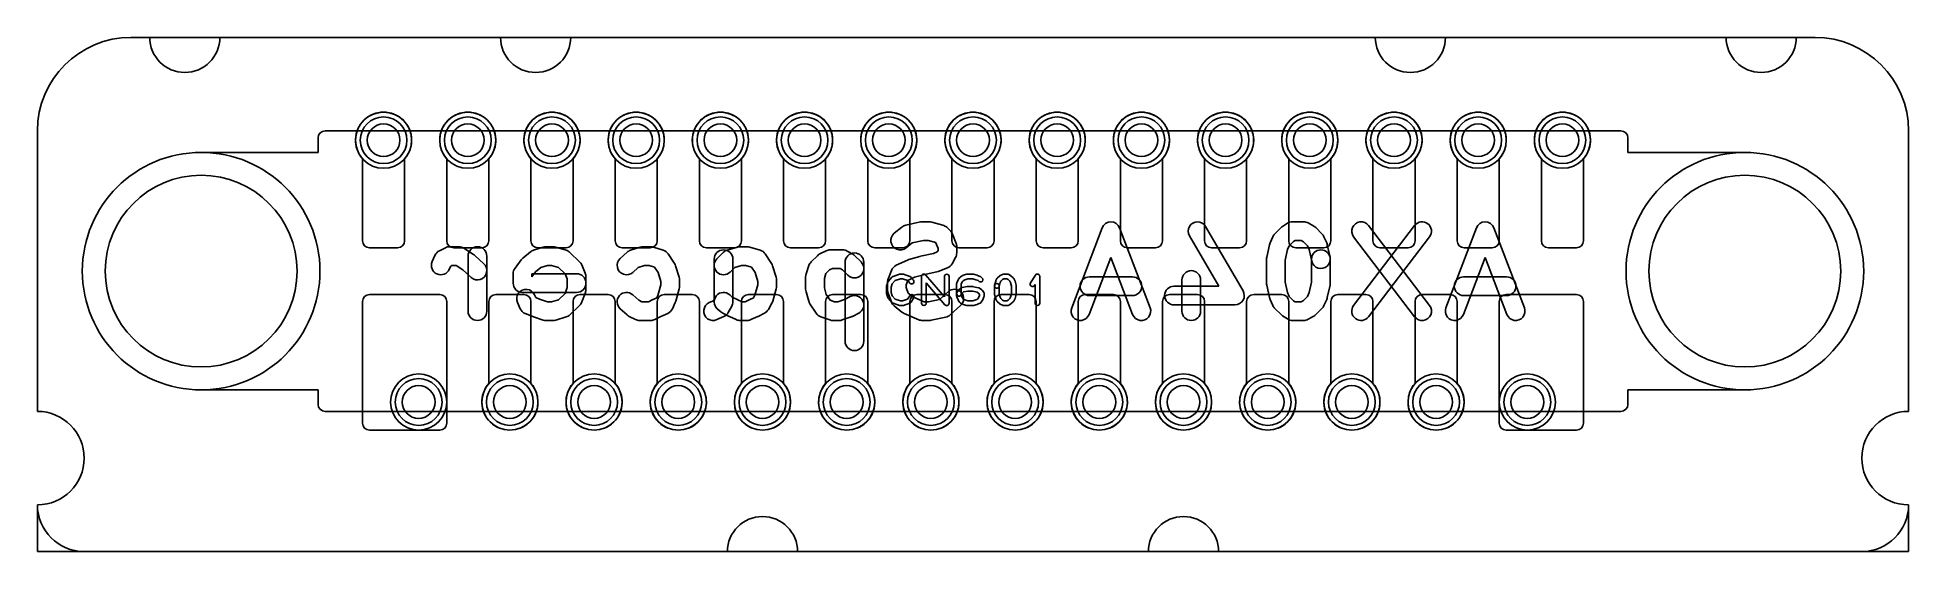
# Model space of a CAD drawing. Extents: x 0 to 20, y 0 to 5.5.
import ezdxf

# ---------------------------------------------------------------- set-up
doc = ezdxf.new("R2010")
doc.units = 0
for name, color, linetype in [('Hole', 1, 'CONTINUOUS'), ('L1', 3, 'CONTINUOUS'), ('L4', 3, 'CONTINUOUS'), ('Outline', 7, 'CONTINUOUS'), ('PartsArea-A', 111, 'CONTINUOUS'), ('PartsArea-B', 111, 'CONTINUOUS'), ('PartsSilk-A', 221, 'CONTINUOUS'), ('PartsSilk-B', 221, 'CONTINUOUS'), ('Resist-A', 2, 'CONTINUOUS'), ('Resist-B', 2, 'CONTINUOUS')]:
    doc.layers.add(name, color=color, linetype=linetype)

msp = doc.modelspace()

# ---------------------------------------------------------------- linework, layer by layer
at = {"layer": 'Hole'}
for centre, radius in [((3.7, 4.4), 0.175), ((4.6, 4.4), 0.175), ((5.5, 4.4), 0.175), ((6.4, 4.4), 0.175), ((7.3, 4.4), 0.175), ((8.2, 4.4), 0.175), ((9.1, 4.4), 0.175), ((10, 4.4), 0.175), ((10.9, 4.4), 0.175), ((11.8, 4.4), 0.175), ((12.7, 4.4), 0.175), ((13.6, 4.4), 0.175), ((14.5, 4.4), 0.175), ((15.4, 4.4), 0.175), ((16.3, 4.4), 0.175), ((1.75, 3), 1.025), ((18.25, 3), 1.025), ((4.075, 1.6), 0.175), ((5.05, 1.6), 0.175), ((5.95, 1.6), 0.175), ((6.85, 1.6), 0.175), ((7.75, 1.6), 0.175), ((8.65, 1.6), 0.175), ((9.55, 1.6), 0.175), ((10.45, 1.6), 0.175), ((11.35, 1.6), 0.175), ((12.25, 1.6), 0.175), ((13.15, 1.6), 0.175), ((14.05, 1.6), 0.175), ((14.95, 1.6), 0.175), ((15.925, 1.6), 0.175)]:
    msp.add_circle(centre, radius, dxfattribs=at)
at = {"layer": 'L1'}
for p, q in [((3.475, 3.325), (3.475, 4.20157)), ((3.925, 4.20157), (3.925, 3.325)), ((4.375, 3.325), (4.375, 4.20157)), ((4.825, 4.20157), (4.825, 3.325)), ((5.275, 3.325), (5.275, 4.20157)), ((5.725, 4.20157), (5.725, 3.325)), ((6.175, 3.325), (6.175, 4.20157)), ((6.625, 4.20157), (6.625, 3.325)), ((7.075, 3.325), (7.075, 4.20157)), ((7.525, 4.20157), (7.525, 3.325)), ((7.975, 3.325), (7.975, 4.20157)), ((8.425, 4.20157), (8.425, 3.325)), ((8.875, 3.325), (8.875, 4.20157)), ((9.325, 4.20157), (9.325, 3.325)), ((9.775, 3.325), (9.775, 4.20157)), ((10.225, 4.20157), (10.225, 3.325)), ((10.675, 3.325), (10.675, 4.20157)), ((11.125, 4.20157), (11.125, 3.325)), ((11.575, 3.325), (11.575, 4.20157)), ((12.025, 4.20157), (12.025, 3.325)), ((12.475, 3.325), (12.475, 4.20157)), ((12.925, 4.20157), (12.925, 3.325)), ((13.375, 3.325), (13.375, 4.20157)), ((13.825, 4.20157), (13.825, 3.325)), ((14.275, 3.325), (14.275, 4.20157)), ((14.725, 4.20157), (14.725, 3.325)), ((15.175, 3.325), (15.175, 4.20157)), ((15.625, 4.20157), (15.625, 3.325)), ((16.075, 3.325), (16.075, 4.20157)), ((16.525, 4.20157), (16.525, 3.325)), ((3.85, 3.25), (3.55, 3.25)), ((4.75, 3.25), (4.45, 3.25)), ((5.65, 3.25), (5.35, 3.25)), ((6.55, 3.25), (6.25, 3.25)), ((7.45, 3.25), (7.15, 3.25)), ((8.35, 3.25), (8.05, 3.25)), ((9.25, 3.25), (8.95, 3.25)), ((10.15, 3.25), (9.85, 3.25)), ((11.05, 3.25), (10.75, 3.25)), ((11.95, 3.25), (11.65, 3.25)), ((12.85, 3.25), (12.55, 3.25)), ((13.75, 3.25), (13.45, 3.25)), ((14.65, 3.25), (14.35, 3.25)), ((15.55, 3.25), (15.25, 3.25)), ((16.45, 3.25), (16.15, 3.25)), ((3.475, 1.375), (3.475, 2.675)), ((3.55, 2.75), (4.3, 2.75)), ((4.375, 2.675), (4.375, 1.375)), ((4.825, 1.79843), (4.825, 2.675)), ((4.9, 2.75), (5.2, 2.75)), ((5.275, 2.675), (5.275, 1.79843)), ((5.725, 1.79843), (5.725, 2.675)), ((5.8, 2.75), (6.1, 2.75)), ((6.175, 2.675), (6.175, 1.79843)), ((6.625, 1.79843), (6.625, 2.675)), ((6.7, 2.75), (7, 2.75)), ((7.075, 2.675), (7.075, 1.79843)), ((7.525, 1.79843), (7.525, 2.675)), ((7.6, 2.75), (7.9, 2.75)), ((7.975, 2.675), (7.975, 1.79843)), ((8.425, 1.79843), (8.425, 2.675)), ((8.5, 2.75), (8.8, 2.75)), ((8.875, 2.675), (8.875, 1.79843)), ((9.325, 1.79843), (9.325, 2.675)), ((9.4, 2.75), (9.7, 2.75)), ((9.775, 2.675), (9.775, 1.79843)), ((10.225, 1.79843), (10.225, 2.675)), ((10.3, 2.75), (10.6, 2.75)), ((10.675, 2.675), (10.675, 1.79843)), ((11.125, 1.79843), (11.125, 2.675)), ((11.2, 2.75), (11.5, 2.75)), ((11.575, 2.675), (11.575, 1.79843)), ((12.025, 1.79843), (12.025, 2.675)), ((12.1, 2.75), (12.4, 2.75)), ((12.475, 2.675), (12.475, 1.79843)), ((12.925, 1.79843), (12.925, 2.675)), ((13, 2.75), (13.3, 2.75)), ((13.375, 2.675), (13.375, 1.79843)), ((13.825, 1.79843), (13.825, 2.675)), ((13.9, 2.75), (14.2, 2.75)), ((14.275, 2.675), (14.275, 1.79843)), ((14.725, 1.79843), (14.725, 2.675)), ((14.8, 2.75), (15.1, 2.75)), ((15.175, 2.675), (15.175, 1.79843)), ((15.625, 1.375), (15.625, 2.675)), ((15.7, 2.75), (16.45, 2.75)), ((16.525, 2.675), (16.525, 1.375)), ((4.3, 1.3), (3.55, 1.3)), ((16.45, 1.3), (15.7, 1.3))]:
    msp.add_line(p, q, dxfattribs=at)
for centre in [(3.7, 4.4), (4.6, 4.4), (5.5, 4.4), (6.4, 4.4), (7.3, 4.4), (8.2, 4.4), (9.1, 4.4), (10, 4.4), (10.9, 4.4), (11.8, 4.4), (12.7, 4.4), (13.6, 4.4), (14.5, 4.4), (15.4, 4.4), (16.3, 4.4), (4.075, 1.6), (5.05, 1.6), (5.95, 1.6), (6.85, 1.6), (7.75, 1.6), (8.65, 1.6), (9.55, 1.6), (10.45, 1.6), (11.35, 1.6), (12.25, 1.6), (13.15, 1.6), (14.05, 1.6), (14.95, 1.6), (15.925, 1.6)]:
    msp.add_circle(centre, 0.3, dxfattribs=at)
for centre, radius, start, end in [((3.7, 4.4), 0.3, -41.409429, -138.590571), ((4.6, 4.4), 0.3, -41.409429, -138.590571), ((5.5, 4.4), 0.3, -41.409429, -138.590571), ((6.4, 4.4), 0.3, -41.409429, -138.590571), ((7.3, 4.4), 0.3, -41.409429, -138.590571), ((8.2, 4.4), 0.3, -41.409429, -138.590571), ((9.1, 4.4), 0.3, -41.409429, -138.590571), ((10, 4.4), 0.3, -41.409429, -138.590571), ((10.9, 4.4), 0.3, -41.409429, -138.590571), ((11.8, 4.4), 0.3, -41.409429, -138.590571), ((12.7, 4.4), 0.3, -41.409429, -138.590571), ((13.6, 4.4), 0.3, -41.409429, -138.590571), ((14.5, 4.4), 0.3, -41.409429, -138.590571), ((15.4, 4.4), 0.3, -41.409429, -138.590571), ((16.3, 4.4), 0.3, -41.409429, -138.590571), ((3.55, 3.325), 0.075, 180, -90), ((3.85, 3.325), 0.075, -90, 0), ((4.45, 3.325), 0.075, 180, -90), ((4.75, 3.325), 0.075, -90, 0), ((5.35, 3.325), 0.075, 180, -90), ((5.65, 3.325), 0.075, -90, 0), ((6.25, 3.325), 0.075, 180, -90), ((6.55, 3.325), 0.075, -90, 0), ((7.15, 3.325), 0.075, 180, -90), ((7.45, 3.325), 0.075, -90, 0), ((8.05, 3.325), 0.075, 180, -90), ((8.35, 3.325), 0.075, -90, 0), ((8.95, 3.325), 0.075, 180, -90), ((9.25, 3.325), 0.075, -90, 0), ((9.85, 3.325), 0.075, 180, -90), ((10.15, 3.325), 0.075, -90, 0), ((10.75, 3.325), 0.075, 180, -90), ((11.05, 3.325), 0.075, -90, 0), ((11.65, 3.325), 0.075, 180, -90), ((11.95, 3.325), 0.075, -90, 0), ((12.55, 3.325), 0.075, 180, -90), ((12.85, 3.325), 0.075, -90, 0), ((13.45, 3.325), 0.075, 180, -90), ((13.75, 3.325), 0.075, -90, 0), ((14.35, 3.325), 0.075, 180, -90), ((14.65, 3.325), 0.075, -90, 0), ((15.25, 3.325), 0.075, 180, -90), ((15.55, 3.325), 0.075, -90, 0), ((16.15, 3.325), 0.075, 180, -90), ((16.45, 3.325), 0.075, -90, 0), ((3.55, 2.675), 0.075, 90, 180), ((4.3, 2.675), 0.075, 0, 90), ((4.9, 2.675), 0.075, 90, 180), ((5.2, 2.675), 0.075, 0, 90), ((5.8, 2.675), 0.075, 90, 180), ((6.1, 2.675), 0.075, 0, 90), ((6.7, 2.675), 0.075, 90, 180), ((7, 2.675), 0.075, 0, 90), ((7.6, 2.675), 0.075, 90, 180), ((7.9, 2.675), 0.075, 0, 90), ((8.5, 2.675), 0.075, 90, 180), ((8.8, 2.675), 0.075, 0, 90), ((9.4, 2.675), 0.075, 90, 180), ((9.7, 2.675), 0.075, 0, 90), ((10.3, 2.675), 0.075, 90, 180), ((10.6, 2.675), 0.075, 0, 90), ((11.2, 2.675), 0.075, 90, 180), ((11.5, 2.675), 0.075, 0, 90), ((12.1, 2.675), 0.075, 90, 180), ((12.4, 2.675), 0.075, 0, 90), ((13, 2.675), 0.075, 90, 180), ((13.3, 2.675), 0.075, 0, 90), ((13.9, 2.675), 0.075, 90, 180), ((14.2, 2.675), 0.075, 0, 90), ((14.8, 2.675), 0.075, 90, 180), ((15.1, 2.675), 0.075, 0, 90), ((15.7, 2.675), 0.075, 90, 180), ((16.45, 2.675), 0.075, 0, 90), ((5.05, 1.6), 0.3, 138.590571, 41.409429), ((5.95, 1.6), 0.3, 138.590571, 41.409429), ((6.85, 1.6), 0.3, 138.590571, 41.409429), ((7.75, 1.6), 0.3, 138.590571, 41.409429), ((8.65, 1.6), 0.3, 138.590571, 41.409429), ((9.55, 1.6), 0.3, 138.590571, 41.409429), ((10.45, 1.6), 0.3, 138.590571, 41.409429), ((11.35, 1.6), 0.3, 138.590571, 41.409429), ((12.25, 1.6), 0.3, 138.590571, 41.409429), ((13.15, 1.6), 0.3, 138.590571, 41.409429), ((14.05, 1.6), 0.3, 138.590571, 41.409429), ((14.95, 1.6), 0.3, 138.590571, 41.409429), ((3.55, 1.375), 0.075, 180, -90), ((4.3, 1.375), 0.075, -90, 0), ((15.7, 1.375), 0.075, 180, -90), ((16.45, 1.375), 0.075, -90, 0)]:
    msp.add_arc(centre, radius, start, end, dxfattribs=at)
at = {"layer": 'L4'}
for p, q in [((3.475, 3.325), (3.475, 4.20157)), ((3.925, 4.20157), (3.925, 3.325)), ((4.375, 3.325), (4.375, 4.20157)), ((4.825, 4.20157), (4.825, 3.325)), ((5.275, 3.325), (5.275, 4.20157)), ((5.725, 4.20157), (5.725, 3.325)), ((6.175, 3.325), (6.175, 4.20157)), ((6.625, 4.20157), (6.625, 3.325)), ((7.075, 3.325), (7.075, 4.20157)), ((7.525, 4.20157), (7.525, 3.325)), ((7.975, 3.325), (7.975, 4.20157)), ((8.425, 4.20157), (8.425, 3.325)), ((8.875, 3.325), (8.875, 4.20157)), ((9.325, 4.20157), (9.325, 3.325)), ((9.775, 3.325), (9.775, 4.20157)), ((10.225, 4.20157), (10.225, 3.325)), ((10.675, 3.325), (10.675, 4.20157)), ((11.125, 4.20157), (11.125, 3.325)), ((11.575, 3.325), (11.575, 4.20157)), ((12.025, 4.20157), (12.025, 3.325)), ((12.475, 3.325), (12.475, 4.20157)), ((12.925, 4.20157), (12.925, 3.325)), ((13.375, 3.325), (13.375, 4.20157)), ((13.825, 4.20157), (13.825, 3.325)), ((14.275, 3.325), (14.275, 4.20157)), ((14.725, 4.20157), (14.725, 3.325)), ((15.175, 3.325), (15.175, 4.20157)), ((15.625, 4.20157), (15.625, 3.325)), ((16.075, 3.325), (16.075, 4.20157)), ((16.525, 4.20157), (16.525, 3.325)), ((3.85, 3.25), (3.55, 3.25)), ((4.75, 3.25), (4.45, 3.25)), ((5.65, 3.25), (5.35, 3.25)), ((6.55, 3.25), (6.25, 3.25)), ((7.45, 3.25), (7.15, 3.25)), ((8.35, 3.25), (8.05, 3.25)), ((9.25, 3.25), (8.95, 3.25)), ((10.15, 3.25), (9.85, 3.25)), ((11.05, 3.25), (10.75, 3.25)), ((11.95, 3.25), (11.65, 3.25)), ((12.85, 3.25), (12.55, 3.25)), ((13.75, 3.25), (13.45, 3.25)), ((14.65, 3.25), (14.35, 3.25)), ((15.55, 3.25), (15.25, 3.25)), ((16.45, 3.25), (16.15, 3.25)), ((3.475, 1.375), (3.475, 2.675)), ((3.55, 2.75), (4.3, 2.75)), ((4.375, 2.675), (4.375, 1.375)), ((4.825, 1.79843), (4.825, 2.675)), ((4.9, 2.75), (5.2, 2.75)), ((5.275, 2.675), (5.275, 1.79843)), ((5.725, 1.79843), (5.725, 2.675)), ((5.8, 2.75), (6.1, 2.75)), ((6.175, 2.675), (6.175, 1.79843)), ((6.625, 1.79843), (6.625, 2.675)), ((6.7, 2.75), (7, 2.75)), ((7.075, 2.675), (7.075, 1.79843)), ((7.525, 1.79843), (7.525, 2.675)), ((7.6, 2.75), (7.9, 2.75)), ((7.975, 2.675), (7.975, 1.79843)), ((8.425, 1.79843), (8.425, 2.675)), ((8.5, 2.75), (8.8, 2.75)), ((8.875, 2.675), (8.875, 1.79843)), ((9.325, 1.79843), (9.325, 2.675)), ((9.4, 2.75), (9.7, 2.75)), ((9.775, 2.675), (9.775, 1.79843)), ((10.225, 1.79843), (10.225, 2.675)), ((10.3, 2.75), (10.6, 2.75)), ((10.675, 2.675), (10.675, 1.79843)), ((11.125, 1.79843), (11.125, 2.675)), ((11.2, 2.75), (11.5, 2.75)), ((11.575, 2.675), (11.575, 1.79843)), ((12.025, 1.79843), (12.025, 2.675)), ((12.1, 2.75), (12.4, 2.75)), ((12.475, 2.675), (12.475, 1.79843)), ((12.925, 1.79843), (12.925, 2.675)), ((13, 2.75), (13.3, 2.75)), ((13.375, 2.675), (13.375, 1.79843)), ((13.825, 1.79843), (13.825, 2.675)), ((13.9, 2.75), (14.2, 2.75)), ((14.275, 2.675), (14.275, 1.79843)), ((14.725, 1.79843), (14.725, 2.675)), ((14.8, 2.75), (15.1, 2.75)), ((15.175, 2.675), (15.175, 1.79843)), ((15.625, 1.375), (15.625, 2.675)), ((15.7, 2.75), (16.45, 2.75)), ((16.525, 2.675), (16.525, 1.375)), ((4.3, 1.3), (3.55, 1.3)), ((16.45, 1.3), (15.7, 1.3))]:
    msp.add_line(p, q, dxfattribs=at)
for centre in [(3.7, 4.4), (4.6, 4.4), (5.5, 4.4), (6.4, 4.4), (7.3, 4.4), (8.2, 4.4), (9.1, 4.4), (10, 4.4), (10.9, 4.4), (11.8, 4.4), (12.7, 4.4), (13.6, 4.4), (14.5, 4.4), (15.4, 4.4), (16.3, 4.4), (4.075, 1.6), (5.05, 1.6), (5.95, 1.6), (6.85, 1.6), (7.75, 1.6), (8.65, 1.6), (9.55, 1.6), (10.45, 1.6), (11.35, 1.6), (12.25, 1.6), (13.15, 1.6), (14.05, 1.6), (14.95, 1.6), (15.925, 1.6)]:
    msp.add_circle(centre, 0.3, dxfattribs=at)
for centre, radius, start, end in [((3.7, 4.4), 0.3, -41.409429, -138.590571), ((4.6, 4.4), 0.3, -41.409429, -138.590571), ((5.5, 4.4), 0.3, -41.409429, -138.590571), ((6.4, 4.4), 0.3, -41.409429, -138.590571), ((7.3, 4.4), 0.3, -41.409429, -138.590571), ((8.2, 4.4), 0.3, -41.409429, -138.590571), ((9.1, 4.4), 0.3, -41.409429, -138.590571), ((10, 4.4), 0.3, -41.409429, -138.590571), ((10.9, 4.4), 0.3, -41.409429, -138.590571), ((11.8, 4.4), 0.3, -41.409429, -138.590571), ((12.7, 4.4), 0.3, -41.409429, -138.590571), ((13.6, 4.4), 0.3, -41.409429, -138.590571), ((14.5, 4.4), 0.3, -41.409429, -138.590571), ((15.4, 4.4), 0.3, -41.409429, -138.590571), ((16.3, 4.4), 0.3, -41.409429, -138.590571), ((3.55, 3.325), 0.075, 180, -90), ((3.85, 3.325), 0.075, -90, 0), ((4.45, 3.325), 0.075, 180, -90), ((4.75, 3.325), 0.075, -90, 0), ((5.35, 3.325), 0.075, 180, -90), ((5.65, 3.325), 0.075, -90, 0), ((6.25, 3.325), 0.075, 180, -90), ((6.55, 3.325), 0.075, -90, 0), ((7.15, 3.325), 0.075, 180, -90), ((7.45, 3.325), 0.075, -90, 0), ((8.05, 3.325), 0.075, 180, -90), ((8.35, 3.325), 0.075, -90, 0), ((8.95, 3.325), 0.075, 180, -90), ((9.25, 3.325), 0.075, -90, 0), ((9.85, 3.325), 0.075, 180, -90), ((10.15, 3.325), 0.075, -90, 0), ((10.75, 3.325), 0.075, 180, -90), ((11.05, 3.325), 0.075, -90, 0), ((11.65, 3.325), 0.075, 180, -90), ((11.95, 3.325), 0.075, -90, 0), ((12.55, 3.325), 0.075, 180, -90), ((12.85, 3.325), 0.075, -90, 0), ((13.45, 3.325), 0.075, 180, -90), ((13.75, 3.325), 0.075, -90, 0), ((14.35, 3.325), 0.075, 180, -90), ((14.65, 3.325), 0.075, -90, 0), ((15.25, 3.325), 0.075, 180, -90), ((15.55, 3.325), 0.075, -90, 0), ((16.15, 3.325), 0.075, 180, -90), ((16.45, 3.325), 0.075, -90, 0), ((3.55, 2.675), 0.075, 90, 180), ((4.3, 2.675), 0.075, 0, 90), ((4.9, 2.675), 0.075, 90, 180), ((5.2, 2.675), 0.075, 0, 90), ((5.8, 2.675), 0.075, 90, 180), ((6.1, 2.675), 0.075, 0, 90), ((6.7, 2.675), 0.075, 90, 180), ((7, 2.675), 0.075, 0, 90), ((7.6, 2.675), 0.075, 90, 180), ((7.9, 2.675), 0.075, 0, 90), ((8.5, 2.675), 0.075, 90, 180), ((8.8, 2.675), 0.075, 0, 90), ((9.4, 2.675), 0.075, 90, 180), ((9.7, 2.675), 0.075, 0, 90), ((10.3, 2.675), 0.075, 90, 180), ((10.6, 2.675), 0.075, 0, 90), ((11.2, 2.675), 0.075, 90, 180), ((11.5, 2.675), 0.075, 0, 90), ((12.1, 2.675), 0.075, 90, 180), ((12.4, 2.675), 0.075, 0, 90), ((13, 2.675), 0.075, 90, 180), ((13.3, 2.675), 0.075, 0, 90), ((13.9, 2.675), 0.075, 90, 180), ((14.2, 2.675), 0.075, 0, 90), ((14.8, 2.675), 0.075, 90, 180), ((15.1, 2.675), 0.075, 0, 90), ((15.7, 2.675), 0.075, 90, 180), ((16.45, 2.675), 0.075, 0, 90), ((5.05, 1.6), 0.3, 138.590571, 41.409429), ((5.95, 1.6), 0.3, 138.590571, 41.409429), ((6.85, 1.6), 0.3, 138.590571, 41.409429), ((7.75, 1.6), 0.3, 138.590571, 41.409429), ((8.65, 1.6), 0.3, 138.590571, 41.409429), ((9.55, 1.6), 0.3, 138.590571, 41.409429), ((10.45, 1.6), 0.3, 138.590571, 41.409429), ((11.35, 1.6), 0.3, 138.590571, 41.409429), ((12.25, 1.6), 0.3, 138.590571, 41.409429), ((13.15, 1.6), 0.3, 138.590571, 41.409429), ((14.05, 1.6), 0.3, 138.590571, 41.409429), ((14.95, 1.6), 0.3, 138.590571, 41.409429), ((3.55, 1.375), 0.075, 180, -90), ((4.3, 1.375), 0.075, -90, 0), ((15.7, 1.375), 0.075, 180, -90), ((16.45, 1.375), 0.075, -90, 0)]:
    msp.add_arc(centre, radius, start, end, dxfattribs=at)
at = {"layer": 'Outline'}
for p, q in [((1, 5.5), (1.2, 5.5)), ((1.95, 5.5), (4.95, 5.5)), ((5.7, 5.5), (14.3, 5.5)), ((15.05, 5.5), (18.05, 5.5)), ((18.8, 5.5), (19, 5.5)), ((0, 1.5), (0, 4.5)), ((20, 4.5), (20, 1.5)), ((7.375, 0), (0.5, 0)), ((11.875, 0), (8.125, 0)), ((19.5, 0), (12.625, 0))]:
    msp.add_line(p, q, dxfattribs=at)
for centre, radius, start, end in [((1, 4.5), 1, 90, 180), ((1.575, 5.5), 0.375, 180, 0), ((5.325, 5.5), 0.375, 180, 0), ((14.675, 5.5), 0.375, 180, 0), ((18.425, 5.5), 0.375, 180, 0), ((19, 4.5), 1, 0, 90), ((0, 1), 0.5, -90, 90), ((20, 1), 0.5, 90, -90), ((0.5, 0.5), 0.5, 180, -90), ((19.5, 0.5), 0.5, -90, 0), ((7.75, 0), 0.375, 0, 180), ((12.25, 0), 0.375, 0, 180)]:
    msp.add_arc(centre, radius, start, end, dxfattribs=at)
at = {"layer": 'PartsArea-A'}
for p, q in [((1, 5.5), (19, 5.5)), ((0, 1.5), (0, 4.5)), ((20, 4.5), (20, 1.5)), ((0, 0), (0, 0.5)), ((20, 0.5), (20, 0)), ((20, 0), (0, 0))]:
    msp.add_line(p, q, dxfattribs=at)
for centre, radius, start, end in [((1, 4.5), 1, 90, 180), ((19, 4.5), 1, 0, 90), ((0, 1), 0.5, -90, 90), ((20, 1), 0.5, 90, -90)]:
    msp.add_arc(centre, radius, start, end, dxfattribs=at)
at = {"layer": 'PartsArea-B'}
for p, q in [((1, 5.5), (19, 5.5)), ((0, 1.5), (0, 4.5)), ((20, 4.5), (20, 1.5)), ((0, 0), (0, 0.5)), ((20, 0.5), (20, 0)), ((20, 0), (0, 0))]:
    msp.add_line(p, q, dxfattribs=at)
for centre, radius, start, end in [((1, 4.5), 1, 90, 180), ((19, 4.5), 1, 0, 90), ((0, 1), 0.5, -90, 90), ((20, 1), 0.5, 90, -90)]:
    msp.add_arc(centre, radius, start, end, dxfattribs=at)
at = {"layer": 'PartsSilk-A'}
for p, q in [((9.075, 2.76852), (9.075, 2.83148)), ((9.07614, 2.83894), (9.09003, 2.88339)), ((9.09508, 2.89239), (9.13397, 2.93683)), ((9.13618, 2.86344), (9.125, 2.82766)), ((9.125, 2.82766), (9.125, 2.77234)), ((9.16702, 2.89868), (9.13618, 2.86344)), ((9.14516, 2.94418), (9.2146, 2.9664)), ((9.22612, 2.91759), (9.16702, 2.89868)), ((9.22222, 2.96759), (9.25, 2.96759)), ((9.24594, 2.91759), (9.22612, 2.91759)), ((9.30202, 2.8989), (9.24594, 2.91759)), ((9.2579, 2.96631), (9.32457, 2.94409)), ((9.32523, 2.87104), (9.30202, 2.8989)), ((9.33588, 2.93637), (9.36365, 2.90304)), ((9.45, 2.65741), (9.45, 2.94259)), ((9.49398, 2.95886), (9.69444, 2.72499)), ((9.70046, 2.64114), (9.5, 2.87501)), ((9.5, 2.87501), (9.5, 2.65741)), ((9.69444, 2.72499), (9.69444, 2.94259)), ((9.74444, 2.94259), (9.74444, 2.65741)), ((9.825, 2.73519), (9.825, 2.86481)), ((9.82692, 2.87442), (9.84081, 2.90776)), ((9.84389, 2.91315), (9.85778, 2.93167)), ((9.84728, 2.79832), (9.87228, 2.82054)), ((9.86504, 2.93818), (9.89004, 2.95299)), ((9.88577, 2.88565), (9.875, 2.85981)), ((9.875, 2.85981), (9.875, 2.74019)), ((9.88541, 2.82661), (9.93819, 2.83402)), ((9.8948, 2.89769), (9.88577, 2.88565)), ((9.91275, 2.90833), (9.8948, 2.89769)), ((9.89591, 2.95552), (9.9348, 2.96663)), ((9.94517, 2.91759), (9.91275, 2.90833)), ((9.94167, 2.96759), (10, 2.96759)), ((9.94167, 2.83426), (10, 2.83426)), ((9.9965, 2.91759), (9.94517, 2.91759)), ((10.03079, 2.90779), (9.9965, 2.91759)), ((10.0049, 2.83377), (10.06046, 2.82266)), ((10.00687, 2.96663), (10.04576, 2.95552)), ((10.05395, 2.89853), (10.03079, 2.90779)), ((10.04817, 2.95469), (10.07595, 2.94358)), ((10.06494, 2.88974), (10.05395, 2.89853)), ((10.07044, 2.81824), (10.09544, 2.79972)), ((10.08229, 2.93989), (10.09618, 2.92878)), ((10.23056, 2.75741), (10.23056, 2.84259)), ((10.23131, 2.84865), (10.24242, 2.8931)), ((10.24431, 2.89822), (10.25542, 2.92044)), ((10.26117, 2.92795), (10.28617, 2.95017)), ((10.29026, 2.87831), (10.27981, 2.83653)), ((10.28056, 2.84259), (10.28056, 2.76049)), ((10.29799, 2.89377), (10.29026, 2.87831)), ((10.2916, 2.95384), (10.31382, 2.96495)), ((10.31692, 2.9106), (10.29799, 2.89377)), ((10.3309, 2.91759), (10.31692, 2.9106)), ((10.325, 2.96759), (10.36944, 2.96759)), ((10.3628, 2.91759), (10.3309, 2.91759)), ((10.37423, 2.91106), (10.3628, 2.91759)), ((10.39368, 2.89377), (10.37423, 2.91106)), ((10.38184, 2.9643), (10.40129, 2.95319)), ((10.40141, 2.87831), (10.39368, 2.89377)), ((10.41111, 2.83951), (10.40141, 2.87831)), ((10.4055, 2.95017), (10.4305, 2.92795)), ((10.41111, 2.76049), (10.41111, 2.83951)), ((10.43625, 2.92044), (10.44736, 2.89822)), ((10.44925, 2.8931), (10.46036, 2.84865)), ((10.46111, 2.84259), (10.46111, 2.75741)), ((10.61513, 2.8747), (10.66791, 2.95618)), ((10.66389, 2.85801), (10.65709, 2.84752)), ((10.66389, 2.65741), (10.66389, 2.85801)), ((10.71389, 2.94259), (10.71389, 2.65741)), ((9.09003, 2.71661), (9.07614, 2.76106)), ((9.13397, 2.66317), (9.09508, 2.70761)), ((9.125, 2.77234), (9.13618, 2.73656)), ((9.13618, 2.73656), (9.16702, 2.70132)), ((9.2146, 2.6336), (9.14516, 2.65582)), ((9.16702, 2.70132), (9.22612, 2.68241)), ((9.25, 2.63241), (9.22222, 2.63241)), ((9.22612, 2.68241), (9.24594, 2.68241)), ((9.24594, 2.68241), (9.30023, 2.7005)), ((9.32457, 2.65591), (9.2579, 2.63369)), ((9.30023, 2.7005), (9.32324, 2.73732)), ((9.36564, 2.71082), (9.33787, 2.66638)), ((9.84081, 2.69224), (9.82692, 2.72558)), ((9.8288, 2.77066), (9.84269, 2.79288)), ((9.85658, 2.66638), (9.84269, 2.6886)), ((9.89263, 2.64567), (9.86763, 2.65678)), ((9.88318, 2.76333), (9.8712, 2.74416)), ((9.875, 2.74019), (9.88618, 2.71336)), ((9.89985, 2.77814), (9.88318, 2.76333)), ((9.88618, 2.71336), (9.89492, 2.69937)), ((9.89492, 2.69937), (9.91133, 2.69208)), ((9.9348, 2.63337), (9.89591, 2.64448)), ((9.94342, 2.78426), (9.89985, 2.77814)), ((9.91133, 2.69208), (9.94517, 2.68241)), ((10, 2.63241), (9.94167, 2.63241)), ((9.99752, 2.78426), (9.94342, 2.78426)), ((9.94517, 2.68241), (9.9965, 2.68241)), ((9.9965, 2.68241), (10.03079, 2.69221)), ((10.04517, 2.77473), (9.99752, 2.78426)), ((10.04576, 2.64448), (10.00687, 2.63337)), ((10.03079, 2.69221), (10.0498, 2.69981)), ((10.06187, 2.76236), (10.04517, 2.77473)), ((10.07595, 2.65642), (10.04817, 2.64531)), ((10.0498, 2.69981), (10.05827, 2.71336)), ((10.05827, 2.71336), (10.06944, 2.74019)), ((10.06944, 2.75024), (10.06187, 2.76236)), ((10.06944, 2.74019), (10.06944, 2.75024)), ((10.10176, 2.6886), (10.08787, 2.66638)), ((10.10176, 2.79287), (10.11564, 2.77065)), ((10.11752, 2.72558), (10.10364, 2.69224)), ((10.11944, 2.75741), (10.11944, 2.73519)), ((10.24242, 2.7069), (10.23131, 2.75135)), ((10.25542, 2.67956), (10.24431, 2.70178)), ((10.28617, 2.64983), (10.26117, 2.67205)), ((10.28056, 2.76049), (10.29026, 2.72169)), ((10.29026, 2.72169), (10.29799, 2.70623)), ((10.31382, 2.63505), (10.2916, 2.64616)), ((10.29799, 2.70623), (10.31692, 2.6894)), ((10.31692, 2.6894), (10.3309, 2.68241)), ((10.36944, 2.63241), (10.325, 2.63241)), ((10.3309, 2.68241), (10.3628, 2.68241)), ((10.3628, 2.68241), (10.37423, 2.68894)), ((10.37423, 2.68894), (10.39368, 2.70623)), ((10.40129, 2.64681), (10.38184, 2.6357)), ((10.39368, 2.70623), (10.40141, 2.72169)), ((10.40141, 2.72169), (10.41111, 2.76049)), ((10.4305, 2.67205), (10.4055, 2.64983)), ((10.44736, 2.70178), (10.43625, 2.67956)), ((10.46036, 2.75135), (10.44925, 2.7069))]:
    msp.add_line(p, q, dxfattribs=at)
for centre, start, end in [((9.1, 2.83148), 162.637772, 180), ((9.11389, 2.87593), 138.811918, 162.637772), ((9.15278, 2.92037), 107.746418, 138.811918), ((9.22222, 2.94259), 90, 107.746418), ((9.25, 2.94259), 71.579545, 90), ((9.31667, 2.92037), 39.790899, 71.579545), ((9.34444, 2.88704), -140.209101, 39.800498), ((9.475, 2.94259), 40.603781, 180), ((9.71944, 2.94259), 0, 180), ((9.85, 2.86481), 157.394238, 180), ((9.86389, 2.89815), 143.130102, 157.394238), ((9.87778, 2.91667), 120.637524, 143.130102), ((9.88889, 2.80185), 98.000474, 131.62783), ((9.90278, 2.93148), 105.948544, 120.637524), ((9.94167, 2.94259), 90, 105.948544), ((9.94167, 2.80926), 90, 98.000474), ((10, 2.94259), 74.051456, 90), ((10, 2.80926), 78.694563, 90), ((10.03889, 2.93148), 68.207103, 74.051456), ((10.05556, 2.79815), 53.473873, 78.694563), ((10.08056, 2.90926), -128.666967, 51.345223), ((10.06667, 2.92037), 51.333033, 68.207103), ((10.25556, 2.84259), 0, 180), ((10.25556, 2.84259), 165.969316, -14.03321), ((10.26667, 2.88704), 153.434949, 165.969316), ((10.27778, 2.90926), 131.627831, 153.434949), ((10.30278, 2.93148), 116.565051, 131.62783), ((10.325, 2.94259), 90, 116.565051), ((10.36944, 2.94259), 60.266489, 90), ((10.38889, 2.93148), 48.372169, 60.266489), ((10.41389, 2.90926), 26.565051, 48.37217), ((10.425, 2.88704), 14.030684, 26.565051), ((10.43611, 2.84259), 0, 14.030684), ((10.63611, 2.86111), 147.066457, -32.933807), ((10.68889, 2.94259), 0, 147.066193), ((9.1, 2.76852), 180, -162.637772), ((9.11389, 2.72407), -162.637772, -138.811918), ((9.15278, 2.67963), -138.811918, -107.746418), ((9.22222, 2.65741), -107.746418, -90), ((9.25, 2.65741), -90, -71.579545), ((9.34444, 2.72407), -32.005383, 147.999253), ((9.31667, 2.67963), -71.579545, -32.005383), ((9.475, 2.65741), 180, 0), ((9.71944, 2.65741), -139.396219, 0), ((9.85, 2.75741), 147.994617, -32.010019), ((9.85, 2.73519), 180, -157.394238), ((9.86389, 2.70185), -157.394238, -147.994617), ((9.86389, 2.77963), 131.627831, 147.994617), ((9.87778, 2.67963), -147.994617, -113.950855), ((9.90278, 2.66852), -113.950855, -105.948544), ((9.94167, 2.65741), -105.948544, -90), ((10, 2.65741), -90, -74.051456), ((10.03889, 2.66852), -74.051456, -68.207103), ((10.06667, 2.67963), -68.207103, -32.005383), ((10.08056, 2.77963), 31.985944, 53.473873), ((10.08056, 2.70185), -32.005383, -22.605762), ((10.09444, 2.75741), 0, 31.985944), ((10.09444, 2.73519), -22.605762, 0), ((10.25556, 2.75741), 180, -165.969316), ((10.26667, 2.71296), -165.969316, -153.434949), ((10.27778, 2.69074), -153.434949, -131.62783), ((10.30278, 2.66852), -131.627831, -116.565051), ((10.325, 2.65741), -116.565051, -90), ((10.36944, 2.65741), -90, -60.266489), ((10.38889, 2.66852), -60.266489, -48.37217), ((10.41389, 2.69074), -48.372169, -26.565051), ((10.425, 2.71296), -26.565051, -14.030684), ((10.43611, 2.75741), -14.030684, 0), ((10.68889, 2.65741), 180, 0)]:
    msp.add_arc(centre, 0.025, start, end, dxfattribs=at)
at = {"layer": 'PartsSilk-B'}
for p, q in [((9.1589, 3.40518), (9.24038, 3.47184)), ((9.28274, 3.49222), (9.4383, 3.52556)), ((9.45926, 3.52778), (9.53333, 3.52778)), ((9.56041, 3.52404), (9.67893, 3.4907)), ((9.71874, 3.46878), (9.75578, 3.43545)), ((11.0547, 2.60782), (11.38062, 3.46338)), ((11.56752, 3.46338), (11.89345, 2.60782)), ((12.48648, 3.47799), (12.88648, 2.7891)), ((13.22559, 3.39849), (13.29225, 3.46515)), ((13.30888, 3.47855), (13.36073, 3.51189)), ((13.41481, 3.52778), (13.53333, 3.52778)), ((13.58236, 3.51493), (13.64162, 3.48159)), ((13.6633, 3.46516), (13.72997, 3.3985)), ((14.06861, 2.63282), (14.72046, 3.48838)), ((14.22769, 3.48838), (14.87954, 2.63282)), ((15.0547, 2.60782), (15.38062, 3.46338)), ((15.56752, 3.46338), (15.89345, 2.60782)), ((4.29602, 3.21723), (4.36269, 3.25056)), ((4.40741, 3.26111), (4.5037, 3.26111)), ((4.55778, 3.24523), (4.66149, 3.17856)), ((5.18852, 3.1385), (5.27, 3.20517)), ((5.30273, 3.22298), (5.40644, 3.25631)), ((5.43704, 3.26111), (5.51111, 3.26111)), ((5.53984, 3.25689), (5.65095, 3.22356)), ((6.2294, 3.13544), (6.30347, 3.20211)), ((6.33977, 3.22298), (6.44347, 3.25631)), ((6.47407, 3.26111), (6.55556, 3.26111)), ((6.58616, 3.25631), (6.68986, 3.22298)), ((7.37127, 3.22356), (7.48238, 3.25689)), ((7.51111, 3.26111), (7.58519, 3.26111)), ((7.61392, 3.25689), (7.72503, 3.22356)), ((8.36268, 3.18388), (8.42934, 3.21722)), ((8.47407, 3.22778), (8.60741, 3.22778)), ((8.65644, 3.21493), (8.7157, 3.18159)), ((9.3483, 3.30173), (9.28554, 3.25038)), ((9.46986, 3.32778), (9.3483, 3.30173)), ((9.51953, 3.32778), (9.46986, 3.32778)), ((9.60231, 3.3045), (9.51953, 3.32778)), ((9.57729, 3.19016), (9.61853, 3.20704)), ((9.60368, 3.30326), (9.60231, 3.3045)), ((9.62593, 3.24319), (9.60368, 3.30326)), ((9.61853, 3.20704), (9.62593, 3.22036)), ((9.62593, 3.22036), (9.62593, 3.24319)), ((9.78266, 3.39584), (9.8197, 3.29584)), ((9.82593, 3.26111), (9.82593, 3.19444)), ((12.6263, 2.83889), (12.31352, 3.37757)), ((13.13942, 3.14947), (13.16905, 3.2828)), ((13.17529, 3.30172), (13.20492, 3.36839)), ((13.36212, 3.22964), (13.33704, 3.1168)), ((13.38014, 3.2702), (13.36212, 3.22964)), ((13.42608, 3.31614), (13.38014, 3.2702)), ((13.44419, 3.32778), (13.42608, 3.31614)), ((13.50713, 3.32778), (13.44419, 3.32778)), ((13.53159, 3.31402), (13.50713, 3.32778)), ((13.57542, 3.2702), (13.53159, 3.31402)), ((13.59344, 3.22964), (13.57542, 3.2702)), ((13.6209, 3.10609), (13.59344, 3.22964)), ((13.75064, 3.36839), (13.78027, 3.30172)), ((13.78651, 3.2828), (13.81614, 3.14947)), ((14.72046, 2.51162), (14.06861, 3.36718)), ((14.87954, 3.36718), (14.22769, 2.51162)), ((4.21973, 3.10172), (4.24936, 3.16839)), ((4.41755, 3.05438), (4.40249, 3.0205)), ((4.43101, 3.06111), (4.41755, 3.05438)), ((4.47433, 3.06111), (4.43101, 3.06111)), ((4.54599, 3.01504), (4.47433, 3.06111)), ((4.63587, 2.93208), (4.54599, 3.01504)), ((4.6037, 2.57222), (4.6037, 3.16111)), ((4.67524, 3.16792), (4.77153, 3.07904)), ((4.8037, 3.16111), (4.8037, 2.57222)), ((5.10519, 3.03222), (5.17185, 3.12111)), ((5.38198, 3.03838), (5.32457, 2.9914)), ((5.45271, 3.06111), (5.38198, 3.03838)), ((5.49643, 3.06111), (5.45271, 3.06111)), ((5.57026, 3.03896), (5.49643, 3.06111)), ((5.64159, 2.97019), (5.57026, 3.03896)), ((5.69163, 3.19977), (5.79534, 3.09977)), ((5.81824, 3.06623), (5.85527, 2.97734)), ((6.42135, 3.03913), (6.3632, 2.98678)), ((6.48975, 3.06111), (6.42135, 3.03913)), ((6.53988, 3.06111), (6.48975, 3.06111)), ((6.59542, 3.04326), (6.53988, 3.06111)), ((6.63452, 2.98462), (6.59542, 3.04326)), ((6.74246, 3.18325), (6.80913, 3.08325)), ((6.82163, 3.05678), (6.85866, 2.93456)), ((7.23333, 2.69813), (7.23333, 3.12778)), ((7.26262, 3.13182), (7.32929, 3.19849)), ((7.45288, 3.03924), (7.40404, 2.9904)), ((7.43333, 3.12778), (7.43333, 2.67222)), ((7.52579, 3.06111), (7.45288, 3.03924)), ((7.57051, 3.06111), (7.52579, 3.06111)), ((7.63307, 3.04235), (7.57051, 3.06111)), ((7.67155, 2.98462), (7.63307, 3.04235)), ((7.77951, 3.18325), (7.84617, 3.08325)), ((7.85866, 3.05678), (7.8957, 2.93456)), ((8.21624, 2.97051), (8.24587, 3.0594)), ((8.27003, 3.0985), (8.3367, 3.16516)), ((8.46665, 3.01226), (8.42814, 2.97376)), ((8.49768, 3.02778), (8.46665, 3.01226)), ((8.58121, 3.02778), (8.49768, 3.02778)), ((8.60567, 3.01402), (8.58121, 3.02778)), ((8.66262, 2.95707), (8.60567, 3.01402)), ((8.63333, 2.25), (8.63333, 3.09444)), ((8.73738, 3.16515), (8.80404, 3.09849)), ((8.83333, 3.09444), (8.83333, 2.25)), ((9.09141, 2.90695), (9.12844, 3.00695)), ((9.17977, 3.06276), (9.29829, 3.11832)), ((9.31367, 3.12405), (9.43219, 3.15738)), ((9.43731, 3.15867), (9.57729, 3.19016)), ((9.72676, 3.03523), (9.64528, 3.00189)), ((9.81334, 3.14587), (9.7763, 3.07921)), ((11.47407, 3.14688), (11.2416, 2.53662)), ((11.70655, 2.53662), (11.47407, 3.14688)), ((13.13704, 2.87222), (13.13704, 3.12778)), ((13.33704, 3.1168), (13.33704, 2.8832)), ((13.61852, 2.8832), (13.61852, 3.12778)), ((13.81852, 3.12778), (13.81852, 2.87222)), ((15.47407, 3.14688), (15.2416, 2.53662)), ((15.70655, 2.53662), (15.47407, 3.14688)), ((5.08519, 2.87222), (5.08519, 2.97222)), ((5.32457, 2.9914), (5.28519, 2.93889)), ((5.28519, 2.93889), (5.28519, 2.97222)), ((5.28519, 2.97222), (5.76296, 2.97222)), ((5.64008, 2.7617), (5.66296, 2.82348)), ((5.66296, 2.91889), (5.64159, 2.97019)), ((5.66296, 2.82348), (5.66296, 2.91889)), ((5.86296, 2.93889), (5.86296, 2.80556)), ((6.63155, 2.73943), (6.66296, 2.85252)), ((6.66296, 2.89074), (6.63452, 2.98462)), ((6.66296, 2.85252), (6.66296, 2.89074)), ((6.85931, 2.81213), (6.82228, 2.6788)), ((6.86296, 2.90556), (6.86296, 2.83889)), ((7.66978, 2.74375), (7.7, 2.85252)), ((7.7, 2.89074), (7.67155, 2.98462)), ((7.7, 2.85252), (7.7, 2.89074)), ((7.89635, 2.81212), (7.85931, 2.67879)), ((7.9, 2.90556), (7.9, 2.83889)), ((8.21111, 2.80556), (8.21111, 2.93889)), ((8.42814, 2.97376), (8.41111, 2.92266)), ((8.41111, 2.92266), (8.41111, 2.82006)), ((8.41111, 2.82006), (8.43233, 2.74846)), ((9.08519, 2.80556), (9.08519, 2.87222)), ((9.30177, 2.89907), (9.28519, 2.8543)), ((9.28519, 2.8543), (9.28519, 2.82348)), ((9.28519, 2.82348), (9.30657, 2.76575)), ((9.37573, 2.93374), (9.30177, 2.89907)), ((9.48379, 2.96413), (9.37573, 2.93374)), ((9.62936, 2.99688), (9.48379, 2.96413)), ((11.24444, 2.93889), (11.7037, 2.93889)), ((12.14815, 2.83889), (12.6263, 2.83889)), ((12.23333, 2.57222), (12.23333, 2.90556)), ((12.43333, 2.90556), (12.43333, 2.57222)), ((13.16905, 2.7172), (13.13942, 2.85053)), ((13.33704, 2.8832), (13.36212, 2.77036)), ((13.59344, 2.77036), (13.61852, 2.8832)), ((13.81614, 2.85053), (13.78651, 2.7172)), ((15.24444, 2.93889), (15.7037, 2.93889)), ((5.16047, 2.59828), (5.13084, 2.66495)), ((5.76296, 2.77222), (5.18519, 2.77222)), ((5.3136, 2.74617), (5.32691, 2.71623)), ((5.32691, 2.71623), (5.36761, 2.69958)), ((5.36761, 2.69958), (5.45272, 2.67222)), ((5.45272, 2.67222), (5.49643, 2.67222)), ((5.49643, 2.67222), (5.57026, 2.69437)), ((5.57026, 2.69437), (5.64008, 2.7617)), ((5.79534, 2.63357), (5.69163, 2.53357)), ((5.85674, 2.77083), (5.81971, 2.67083)), ((6.36319, 2.74655), (6.4272, 2.68895)), ((6.4272, 2.68895), (6.46065, 2.67222)), ((6.46065, 2.67222), (6.53195, 2.67222)), ((6.53195, 2.67222), (6.57749, 2.695)), ((6.58119, 2.69675), (6.62043, 2.71441)), ((6.62043, 2.71441), (6.63155, 2.73943)), ((6.81731, 2.66495), (6.78768, 2.59828)), ((7.18118, 2.66341), (7.225, 2.68313)), ((7.225, 2.68313), (7.23333, 2.69813)), ((7.42075, 2.62366), (7.38372, 2.557)), ((7.40022, 2.74656), (7.4272, 2.72228)), ((7.4272, 2.72228), (7.47994, 2.69591)), ((7.47994, 2.69591), (7.53258, 2.67222)), ((7.53258, 2.67222), (7.56372, 2.67222)), ((7.56372, 2.67222), (7.61636, 2.69591)), ((7.61636, 2.69591), (7.65353, 2.7145)), ((7.65353, 2.7145), (7.66978, 2.74375)), ((7.85038, 2.657), (7.81335, 2.59033)), ((8.24486, 2.67715), (8.21523, 2.77715)), ((8.32421, 2.55009), (8.25754, 2.65009)), ((8.43233, 2.74846), (8.47194, 2.68904)), ((8.47194, 2.68904), (8.52052, 2.67222)), ((8.52052, 2.67222), (8.55355, 2.67222)), ((8.55355, 2.67222), (8.62779, 2.69792)), ((8.62779, 2.69792), (8.68861, 2.72833)), ((9.12844, 2.67083), (9.09141, 2.77083)), ((9.24037, 2.5615), (9.15889, 2.62817)), ((9.30657, 2.76575), (9.35609, 2.72524)), ((9.35609, 2.72524), (9.47979, 2.67222)), ((9.47979, 2.67222), (9.52273, 2.67222)), ((9.52273, 2.67222), (9.64183, 2.69775)), ((9.64183, 2.69775), (9.7331, 2.77989)), ((9.8669, 2.63123), (9.75579, 2.53123)), ((11.7037, 2.73889), (11.24444, 2.73889)), ((12.8, 2.63889), (12.14815, 2.63889)), ((13.20492, 2.63161), (13.17529, 2.69828)), ((13.29225, 2.53485), (13.22559, 2.60151)), ((13.36212, 2.77036), (13.38014, 2.7298)), ((13.38014, 2.7298), (13.42608, 2.68386)), ((13.42608, 2.68386), (13.44419, 2.67222)), ((13.44419, 2.67222), (13.50713, 2.67222)), ((13.50713, 2.67222), (13.53159, 2.68598)), ((13.53159, 2.68598), (13.57542, 2.7298)), ((13.57542, 2.7298), (13.59344, 2.77036)), ((13.72997, 2.6015), (13.6633, 2.53484)), ((13.78027, 2.69828), (13.75064, 2.63161)), ((15.7037, 2.73889), (15.24444, 2.73889)), ((5.29547, 2.513), (5.21399, 2.54633)), ((5.40644, 2.47702), (5.30273, 2.51036)), ((5.51111, 2.47222), (5.43704, 2.47222)), ((5.65096, 2.50978), (5.53985, 2.47644)), ((6.30348, 2.53123), (6.22941, 2.59789)), ((6.39231, 2.48278), (6.32564, 2.51612)), ((6.55556, 2.47222), (6.43704, 2.47222)), ((6.66512, 2.51521), (6.60029, 2.48278)), ((6.73733, 2.5477), (6.66512, 2.51521)), ((7.33734, 2.51437), (7.26326, 2.48103)), ((7.30348, 2.56455), (7.26644, 2.59788)), ((7.39232, 2.51611), (7.32565, 2.54944)), ((7.47006, 2.48103), (7.39599, 2.51437)), ((7.58519, 2.47222), (7.51111, 2.47222)), ((7.70031, 2.51437), (7.62624, 2.48103)), ((7.77065, 2.54944), (7.70398, 2.51611)), ((8.47098, 2.47772), (8.37469, 2.51106)), ((8.57037, 2.47222), (8.5037, 2.47222)), ((8.69939, 2.51106), (8.60309, 2.47772)), ((8.77805, 2.54945), (8.71139, 2.51612)), ((9.41987, 2.48031), (9.26431, 2.54698)), ((9.53333, 2.47222), (9.45926, 2.47222)), ((9.70985, 2.50778), (9.55429, 2.47444)), ((13.36073, 2.48811), (13.30888, 2.52145)), ((13.53333, 2.47222), (13.41481, 2.47222)), ((13.64162, 2.51841), (13.58236, 2.48507))]:
    msp.add_line(p, q, dxfattribs=at)
for centre, start, end in [((9.22222, 3.32778), 129.286182, -50.712891), ((9.3037, 3.39444), 102.098759, 129.287109), ((9.45926, 3.42778), 90, 102.096769), ((9.53333, 3.42778), 74.28757, 90), ((9.65185, 3.39444), 48.019601, 74.288562), ((9.68889, 3.36111), 20.323336, 48.017916), ((11.47407, 3.42778), 20.854458, 159.145542), ((12.4, 3.42778), 30.139308, -149.858655), ((13.36296, 3.39444), 122.739702, 135), ((13.41481, 3.42778), 90, 122.741369), ((13.53333, 3.42778), 60.638189, 90), ((13.59259, 3.39444), 45.004051, 60.637656), ((14.14815, 3.42778), 37.30308, -142.696274), ((14.8, 3.42778), -37.30308, 142.696274), ((15.47407, 3.42778), 20.854458, 159.145542), ((4.34074, 3.12778), 116.562489, 156.039256), ((4.40741, 3.16111), 90, 116.562489), ((4.5037, 3.16111), 57.263397, 90), ((4.7037, 3.16111), 0, 180), ((5.33333, 3.12778), 107.818889, 129.291321), ((5.43704, 3.16111), 90, 107.816206), ((5.51111, 3.16111), 73.302951, 90), ((5.62222, 3.12778), 46.045309, 73.302175), ((6.37037, 3.12778), 107.818889, 131.990204), ((6.47407, 3.16111), 90, 107.817816), ((6.55556, 3.16111), 72.181111, 90), ((6.65926, 3.12778), 33.691657, 72.182184), ((7.33333, 3.12778), 0, 180), ((7.4, 3.12778), 106.697049, 135), ((7.51111, 3.16111), 90, 106.697825), ((7.58519, 3.16111), 73.302951, 90), ((7.6963, 3.12778), 33.688478, 73.302175), ((8.47407, 3.12778), 90, 116.570176), ((8.60741, 3.12778), 60.638189, 90), ((9.72593, 3.26111), 0, 20.32463), ((13.26667, 3.26111), 156.039256, 167.470737), ((13.2963, 3.32778), 135, 156.038308), ((13.71852, 3.12778), 0, 180), ((13.65926, 3.32778), 23.960744, 45.004297), ((13.68889, 3.26111), 12.526943, 23.961692), ((4.31111, 3.06111), 156.039256, -23.961692), ((4.7037, 3.00556), -132.710362, 47.291599), ((4.60741, 3.09444), 47.289638, 57.263397), ((5.18519, 2.97222), 143.130102, 180), ((5.25185, 3.06111), 129.294244, 143.133196), ((5.72593, 3.02778), 22.613254, 46.043365), ((6.2963, 3.06111), 131.98849, -48.009796), ((6.72593, 3.02778), 16.858399, 33.69139), ((7.33333, 3.06111), 135, -45), ((7.76296, 3.02778), 16.858399, 33.687423), ((8.34074, 3.02778), 134.995949, 161.566863), ((8.40741, 3.09444), 116.570176, 134.995949), ((8.73333, 3.09444), 0, 180), ((8.73333, 3.02778), -135, 45), ((8.66667, 3.09444), 45, 60.638189), ((9.22222, 2.97222), 115.119699, 159.678654), ((9.34074, 3.02778), 105.705363, 115.119699), ((9.45926, 3.06111), 102.679825, 105.705363), ((9.60741, 3.09444), -77.320175, -67.746596), ((9.68889, 3.12778), -67.746396, -29.058983), ((9.72593, 3.19444), -29.059056, 0), ((12.33333, 2.90556), 0, 180), ((13.23704, 3.12778), 167.473057, 180), ((13.71852, 3.12778), -167.473057, 12.529263), ((5.18519, 2.87222), 180, -90), ((5.22222, 2.70556), 23.960744, -156.038308), ((5.76296, 2.87222), -90, 90), ((5.76296, 2.93889), 0, 22.615746), ((5.76296, 2.80556), -20.321346, 0), ((6.76296, 2.90556), 0, 16.855666), ((6.76296, 2.83889), -15.521964, 0), ((7.8, 2.90556), 0, 16.85996), ((7.8, 2.83889), -15.527485, 0), ((8.31111, 2.93889), 161.566863, 180), ((8.31111, 2.80556), 180, -163.495028), ((9.18519, 2.87222), 159.678654, 180), ((9.18519, 2.80556), 180, -159.678654), ((9.8, 2.70556), -48.01151, 131.987497), ((11.24444, 2.83889), 90, -90), ((11.7037, 2.83889), -90, 90), ((12.14815, 2.73889), 90, -90), ((13.23704, 2.87222), 180, -167.470737), ((13.71852, 2.87222), -12.526943, 0), ((15.24444, 2.83889), 90, -90), ((15.7037, 2.83889), -90, 90), ((5.72593, 2.70556), -46.045309, -20.319591), ((6.2963, 2.67222), 48.015769, -131.98593), ((6.62222, 2.60556), 114.224871, 116.570176), ((6.72593, 2.70556), -23.960744, -15.521673), ((7.22222, 2.57222), 114.230097, -65.769682), ((7.33333, 2.67222), 48.019601, -131.982084), ((7.33333, 2.67222), -29.051265, 0), ((7.76296, 2.70556), -29.051265, -15.525662), ((8.34074, 2.70556), -163.495028, -146.308343), ((8.73333, 2.63889), -63.434949, 116.565051), ((9.22222, 2.70556), -159.678654, -129.294244), ((11.14815, 2.57222), 159.145542, -20.854012), ((11.8, 2.57222), -159.145542, 20.854597), ((12.8, 2.73889), -90, 30.141345), ((13.26667, 2.73889), -167.473057, -156.038308), ((13.2963, 2.67222), -156.039256, -135), ((13.65926, 2.67222), -45.004051, -23.961692), ((13.68889, 2.73889), -23.960744, -12.529263), ((14.14815, 2.57222), 142.69692, -37.303726), ((14.8, 2.57222), -142.69692, 37.303726), ((15.14815, 2.57222), 159.145542, -20.854012), ((15.8, 2.57222), -159.145542, 20.854597), ((4.7037, 2.57222), 180, 0), ((5.25185, 2.63889), -156.039256, -112.247381), ((5.33333, 2.60556), -112.246131, -107.821214), ((5.43704, 2.57222), -107.818889, -90), ((5.51111, 2.57222), -90, -73.297444), ((5.62222, 2.60556), -73.297463, -46.043365), ((6.37037, 2.60556), -131.984231, -116.568489), ((6.43704, 2.57222), -116.570176, -90), ((6.55556, 2.57222), -90, -63.428073), ((6.6963, 2.63889), -65.775129, -23.961692), ((7.37037, 2.63889), -131.980399, -116.561613), ((7.2963, 2.60556), -65.769903, -29.052415), ((7.43704, 2.60556), -116.562489, -114.233213), ((7.51111, 2.57222), -114.235321, -90), ((7.58519, 2.57222), -90, -65.766787), ((7.65926, 2.60556), -65.764679, -63.438387), ((7.72593, 2.63889), -63.437511, -29.048766), ((8.40741, 2.60556), -146.308343, -109.098073), ((8.5037, 2.57222), -109.098073, -90), ((8.57037, 2.57222), -90, -70.901927), ((8.66667, 2.60556), -70.901927, -63.434949), ((9.3037, 2.63889), -129.294244, -113.19859), ((9.45926, 2.57222), -113.198591, -90), ((9.53333, 2.57222), -90, -77.901241), ((9.68889, 2.60556), -77.901241, -48.01151), ((12.33333, 2.57222), 180, 0), ((13.36296, 2.60556), -135, -122.741369), ((13.41481, 2.57222), -122.739702, -90), ((13.53333, 2.57222), -90, -60.637656), ((13.59259, 2.60556), -60.638189, -45.004297), ((8.73333, 2.25), 180, 0)]:
    msp.add_arc(centre, 0.1, start, end, dxfattribs=at)
at = {"layer": 'Resist-A'}
for p, q in [((3, 4.27), (3, 4.425)), ((3.075, 4.5), (16.925, 4.5)), ((17, 4.425), (17, 4.27)), ((1.75, 4.27), (3, 4.27)), ((17, 4.27), (18.25, 4.27)), ((3, 1.73), (1.75, 1.73)), ((3, 1.575), (3, 1.73)), ((18.25, 1.73), (17, 1.73)), ((17, 1.73), (17, 1.575)), ((16.925, 1.5), (3.075, 1.5))]:
    msp.add_line(p, q, dxfattribs=at)
for centre, radius in [((3.7, 4.4), 0.25), ((4.6, 4.4), 0.25), ((5.5, 4.4), 0.25), ((6.4, 4.4), 0.25), ((7.3, 4.4), 0.25), ((8.2, 4.4), 0.25), ((9.1, 4.4), 0.25), ((10, 4.4), 0.25), ((10.9, 4.4), 0.25), ((11.8, 4.4), 0.25), ((12.7, 4.4), 0.25), ((13.6, 4.4), 0.25), ((14.5, 4.4), 0.25), ((15.4, 4.4), 0.25), ((16.3, 4.4), 0.25), ((1.75, 3), 1.27), ((18.25, 3), 1.27), ((4.075, 1.6), 0.25), ((5.05, 1.6), 0.25), ((5.95, 1.6), 0.25), ((6.85, 1.6), 0.25), ((7.75, 1.6), 0.25), ((8.65, 1.6), 0.25), ((9.55, 1.6), 0.25), ((10.45, 1.6), 0.25), ((11.35, 1.6), 0.25), ((12.25, 1.6), 0.25), ((13.15, 1.6), 0.25), ((14.05, 1.6), 0.25), ((14.95, 1.6), 0.25), ((15.925, 1.6), 0.25)]:
    msp.add_circle(centre, radius, dxfattribs=at)
for centre, radius, start, end in [((3.075, 4.425), 0.075, 90, 180), ((16.925, 4.425), 0.075, 0, 90), ((1.75, 3), 1.27, 90, -90), ((18.25, 3), 1.27, -90, 90), ((3.075, 1.575), 0.075, 180, -90), ((16.925, 1.575), 0.075, -90, 0)]:
    msp.add_arc(centre, radius, start, end, dxfattribs=at)
at = {"layer": 'Resist-B'}
for p, q in [((3, 4.27), (3, 4.425)), ((3.075, 4.5), (16.925, 4.5)), ((17, 4.425), (17, 4.27)), ((1.75, 4.27), (3, 4.27)), ((17, 4.27), (18.25, 4.27)), ((3, 1.73), (1.75, 1.73)), ((3, 1.575), (3, 1.73)), ((18.25, 1.73), (17, 1.73)), ((17, 1.73), (17, 1.575)), ((16.925, 1.5), (3.075, 1.5))]:
    msp.add_line(p, q, dxfattribs=at)
for centre, radius in [((3.7, 4.4), 0.25), ((4.6, 4.4), 0.25), ((5.5, 4.4), 0.25), ((6.4, 4.4), 0.25), ((7.3, 4.4), 0.25), ((8.2, 4.4), 0.25), ((9.1, 4.4), 0.25), ((10, 4.4), 0.25), ((10.9, 4.4), 0.25), ((11.8, 4.4), 0.25), ((12.7, 4.4), 0.25), ((13.6, 4.4), 0.25), ((14.5, 4.4), 0.25), ((15.4, 4.4), 0.25), ((16.3, 4.4), 0.25), ((1.75, 3), 1.27), ((18.25, 3), 1.27), ((4.075, 1.6), 0.25), ((5.05, 1.6), 0.25), ((5.95, 1.6), 0.25), ((6.85, 1.6), 0.25), ((7.75, 1.6), 0.25), ((8.65, 1.6), 0.25), ((9.55, 1.6), 0.25), ((10.45, 1.6), 0.25), ((11.35, 1.6), 0.25), ((12.25, 1.6), 0.25), ((13.15, 1.6), 0.25), ((14.05, 1.6), 0.25), ((14.95, 1.6), 0.25), ((15.925, 1.6), 0.25)]:
    msp.add_circle(centre, radius, dxfattribs=at)
for centre, radius, start, end in [((3.075, 4.425), 0.075, 90, 180), ((16.925, 4.425), 0.075, 0, 90), ((1.75, 3), 1.27, 90, -90), ((18.25, 3), 1.27, -90, 90), ((3.075, 1.575), 0.075, 180, -90), ((16.925, 1.575), 0.075, -90, 0)]:
    msp.add_arc(centre, radius, start, end, dxfattribs=at)

doc.saveas('drawing.dxf')
